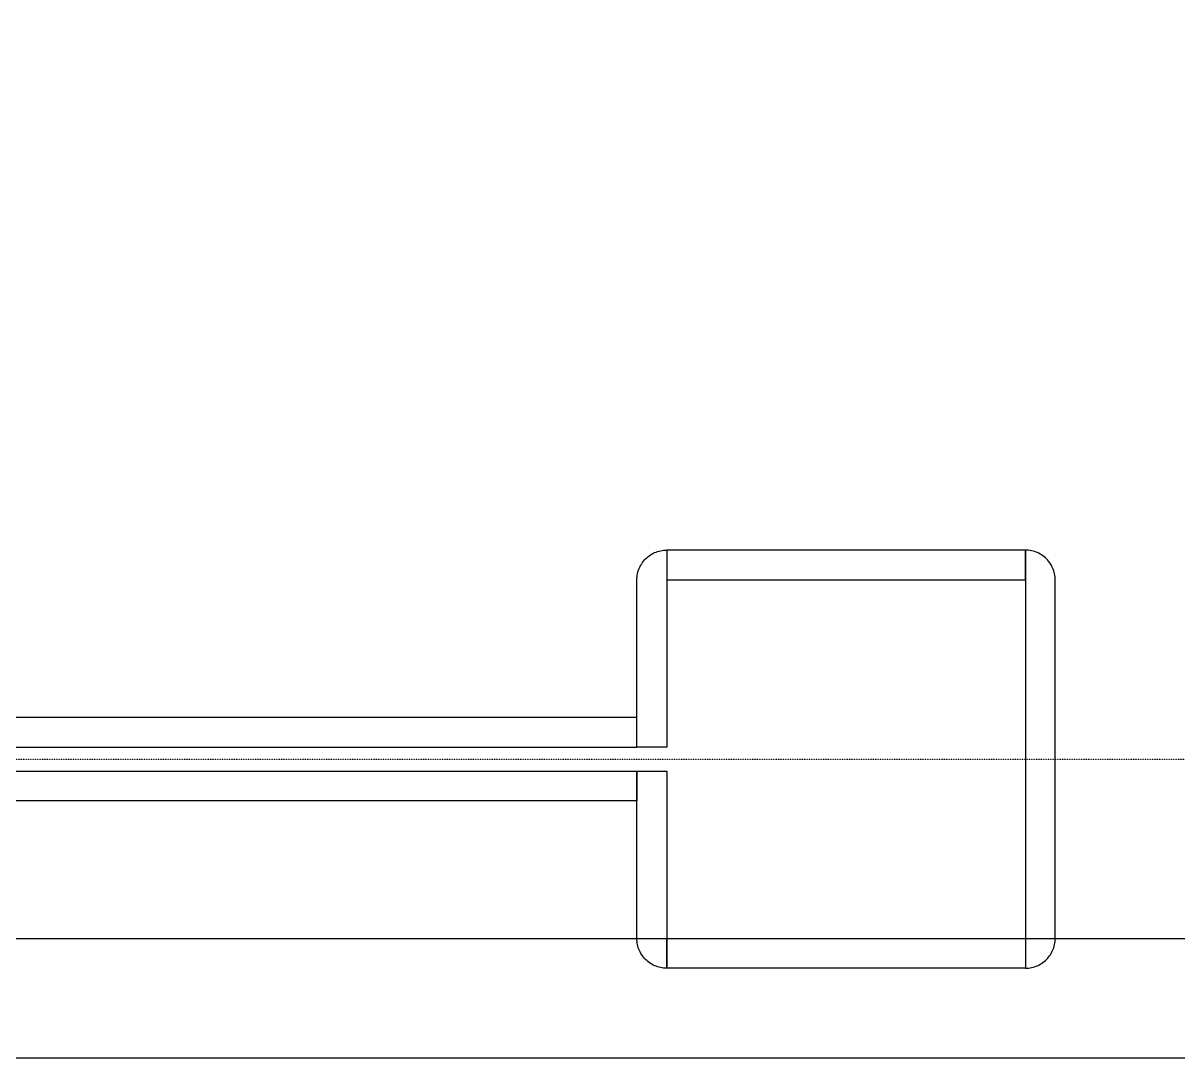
# Model space of a CAD drawing. Extents: x -3500 to 3500, y -3500 to 3500.
# Drawn here: x -327 to 1605, y -3500 to -1768 of the extents above; entities that cross this region are included whole.
import ezdxf

# ---------------------------------------------------------------- set-up
doc = ezdxf.new("R2010")
doc.units = 0
doc.linetypes.add('DOT', pattern=[0.2, 0, -0.2])
doc.layers.get('0').update_dxf_attribs({"linetype": 'CONTINUOUS'})
for name, color, linetype in [('BASEMETAL', 4, 'CONTINUOUS'), ('DICEGRID', 3, 'CONTINUOUS'), ('FRAME', 8, 'CONTINUOUS')]:
    doc.layers.add(name, color=color, linetype=linetype)

# ---------------------------------------------------------------- blocks, each defined once
blk = doc.blocks.new('CHIP_XSEARCH')
for points in [[(4250, 685), (4250, 520), (4200, 520), (4200, 800), (4200.1, 802.6), (4200.3, 805.2), (4200.6, 807.8), (4201.1, 810.4), (4201.7, 812.9), (4202.4, 815.5), (4203.3, 817.9), (4204.3, 820.3), (4205.4, 822.7), (4206.7, 825), (4208.1, 827.2), (4209.5, 829.4), (4211.1, 831.5), (4212.8, 833.5), (4214.6, 835.4), (4216.5, 837.2), (4218.5, 838.9), (4220.6, 840.5), (4222.8, 841.9), (4225, 843.3), (4227.3, 844.6), (4229.7, 845.7), (4232.1, 846.7), (4234.5, 847.6), (4237.1, 848.3), (4239.6, 848.9), (4242.2, 849.4), (4244.8, 849.7), (4247.4, 849.9), (4250, 850), (4250, 850)], [(4250, 800), (4850, 800), (4850, 850), (4250, 850)], [(4850, 500), (4850, 150), (4850, 150), (4852.6, 150.1), (4855.2, 150.3), (4857.8, 150.6), (4860.4, 151.1), (4862.9, 151.7), (4865.5, 152.4), (4867.9, 153.3), (4870.3, 154.3), (4872.7, 155.4), (4875, 156.7), (4877.2, 158.1), (4879.4, 159.5), (4881.5, 161.1), (4883.5, 162.8), (4885.4, 164.6), (4887.2, 166.5), (4888.9, 168.5), (4890.5, 170.6), (4891.9, 172.8), (4893.3, 175), (4894.6, 177.3), (4895.7, 179.7), (4896.7, 182.1), (4897.6, 184.5), (4898.3, 187.1), (4898.9, 189.6), (4899.4, 192.2), (4899.7, 194.8), (4899.9, 197.4), (4900, 200), (4900, 800), (4899.9, 802.6), (4899.7, 805.2), (4899.4, 807.8), (4898.9, 810.4), (4898.3, 812.9), (4897.6, 815.5), (4896.7, 817.9), (4895.7, 820.3), (4894.6, 822.7), (4893.3, 825), (4891.9, 827.2), (4890.5, 829.4), (4888.9, 831.5), (4887.2, 833.5), (4885.4, 835.4), (4883.5, 837.2), (4881.5, 838.9), (4879.4, 840.5), (4877.2, 841.9), (4875, 843.3), (4872.7, 844.6), (4870.3, 845.7), (4867.9, 846.7), (4865.5, 847.6), (4862.9, 848.3), (4860.4, 848.9), (4857.8, 849.4), (4855.2, 849.7), (4852.6, 849.9), (4850, 850), (4850, 850)], [(2800, 520), (4200, 520), (4200, 570), (2800, 570)], [(2800, 480), (4200, 480), (4200, 430), (2800, 430)], [(4250, 315), (4250, 150), (4250, 150), (4247.4, 150.1), (4244.8, 150.3), (4242.2, 150.6), (4239.6, 151.1), (4237.1, 151.7), (4234.5, 152.4), (4232.1, 153.3), (4229.7, 154.3), (4227.3, 155.4), (4225, 156.7), (4222.8, 158.1), (4220.6, 159.5), (4218.5, 161.1), (4216.5, 162.8), (4214.6, 164.6), (4212.8, 166.5), (4211.1, 168.5), (4209.5, 170.6), (4208.1, 172.8), (4206.7, 175), (4205.4, 177.3), (4204.3, 179.7), (4203.3, 182.1), (4202.4, 184.5), (4201.7, 187.1), (4201.1, 189.6), (4200.6, 192.2), (4200.3, 194.8), (4200.1, 197.4), (4200, 200), (4200, 480), (4250, 480)], [(4250, 200), (4850, 200), (4850, 150), (4250, 150)]]:
    blk.add_lwpolyline(points, close=True)
at = {"layer": 'DICEGRID'}
blk.add_lwpolyline([(400, 200), (6600, 200), (6600, 6800), (400, 6800)], close=True, dxfattribs=at)
at = {"layer": 'FRAME'}
blk.add_lwpolyline([(0, 0), (7000, 0), (7000, 7000), (0, 7000)], close=True, dxfattribs=at)
at = {"layer": 'FRAME', "linetype": 'DOT'}
blk.add_lwpolyline([(500, 500), (6500, 500), (6500, 6500), (500, 6500)], close=True, dxfattribs=at)

msp = doc.modelspace()

# ---------------------------------------------------------------- block references
at = {"layer": 'BASEMETAL'}
msp.add_blockref('CHIP_XSEARCH', (-3500, -3500), dxfattribs=at)

doc.saveas('drawing.dxf')
